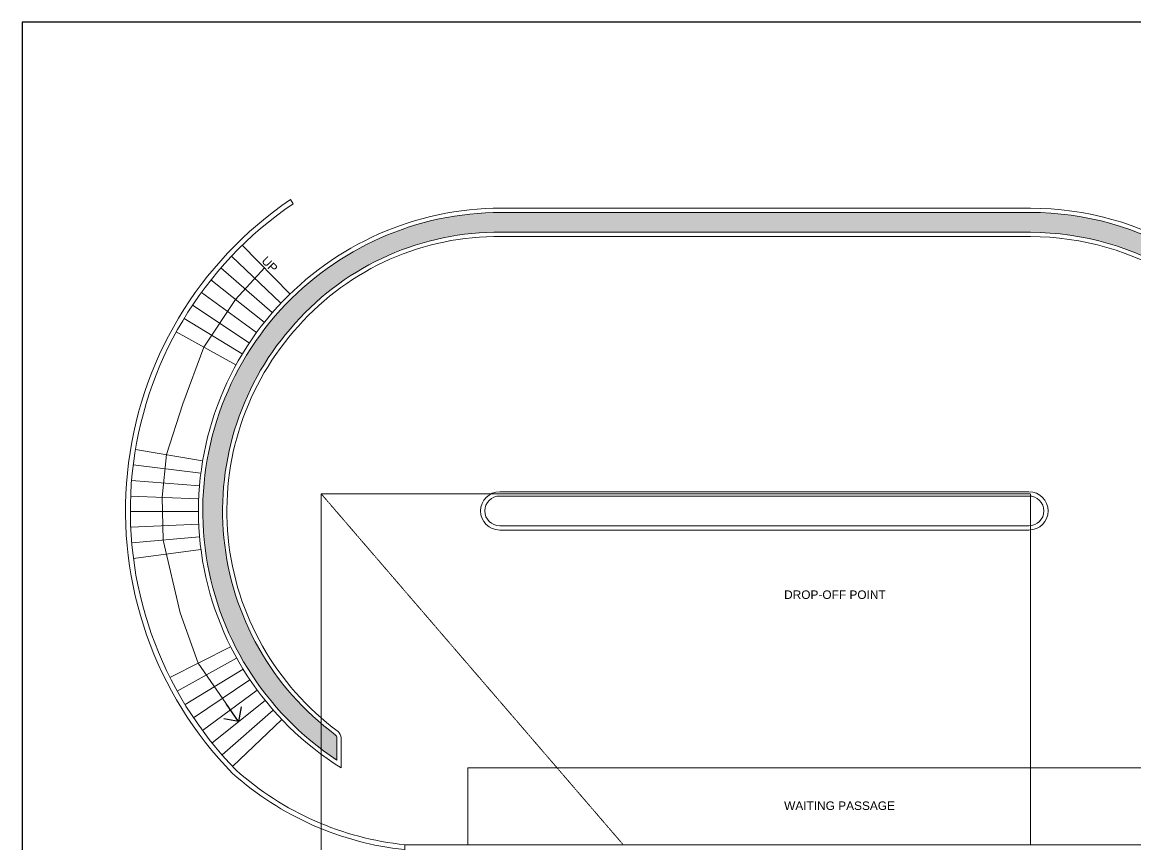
# Model space of a CAD drawing. Header units: millimetres. Extents: x 149548 to 2069915, y -1587483 to -1219800.
# Drawn here: x 1813602 to 1839794, y -1363664 to -1344327 of the extents above; entities that cross this region are included whole.
import ezdxf

# ---------------------------------------------------------------- set-up
doc = ezdxf.new("R2010")
doc.units = ezdxf.units.MM
doc.header["$MEASUREMENT"] = 0
doc.linetypes.add('DASHED', pattern=[0.75, 0.5, -0.25])
for name, color, linetype, lineweight in [('BRICK WALL_MOFA', 8, 'Continuous', 30), ('ELEV_09_MOFA', 37, 'Continuous', 9), ('ELEV_15_MOFA', 31, 'Continuous', 15), ('ELEV_20_MOFA', 51, 'Continuous', 20), ('NEW BLOCK WORK', 126, 'Continuous', 30), ('STAIRS_MOFA', 1, 'Continuous', 13), ('TEXT_MOFA', 222, 'Continuous', 18)]:
    doc.layers.add(name, color=color, linetype=linetype, lineweight=lineweight)
doc.layers.add('DECK_MOFA', color=7, linetype='Continuous', lineweight=5, true_color=0x5a5148)
doc.layers.add('HATCH SOLID_MOFA', color=7, linetype='Continuous', lineweight=5, true_color=0x9c9c9c)
doc.styles.add('1-100', font='arial.ttf', dxfattribs={"height": 400})
doc.styles.get("Standard").update_dxf_attribs({"font": 'arial.ttf'})
doc.dimstyles.new('DIM 1-100 1', dxfattribs={"dimtxt": 200, "dimasz": 100, "dimexe": 50, "dimexo": 50, "dimgap": 50, "dimtad": 1, "dimdec": 1, "dimrnd": 5, "dimzin": 0, "dimdsep": 46, "dimtxsty": 'Standard', "dimblk": 'ARCHTICK', "dimcen": 100, "dimdle": 100, "dimclrd": 256, "dimclre": 256, "dimclrt": 256, "dimadec": 0, "dimazin": 0, "dimtfac": 1, "dimtdec": 1, "dimtix": 1, "dimtofl": 0, "dimtmove": 1, "dimatfit": 3, "dimldrblk": 'OPEN90', "dimfxl": 1, "dimtolj": 1, "dimtzin": 0, "dimlwd": -1, "dimlwe": -1, "dimarcsym": 0})

# ---------------------------------------------------------------- blocks, each defined once
blk = doc.blocks.new('zw$3DFD')
at = {"layer": 'ELEV_15_MOFA'}
for points in [[(27159.99999999977, 7200), (26014.59971643356, 7200, -0.2879678354642352), (20519.93371880404, 10650.72734991345, 0.2879678686829879), (14709.99999999977, 14299.44725269009), (2260.000000059837, 14299.44725269009, 0.217670649161804), (-2506.776752203936, 12194.59850369231, 0.4445922048829772), (-1574.116084946087, 2662.728266013088, -0.1892021248609223), (-1500, 2511.807261012262), (-1500, 1806.783931707731, -0.4687294290726922), (-3000.000000000466, 12643.58742696303, -0.2109741779669015), (2260.000000053318, 14966.42554485495), (14709.9999999993, 14966.42554485495, -0.2774611029573055), (20994.67782726907, 11189.79110403056, 0.2773857144992147), (25586.55985362804, 8430.000000001164), (27159.99999999977, 8430)], [(27159.99999999977, 7300), (26014.59971643402, 7300, -0.2879678440005456), (20610.01012840471, 10694.1582195044, 0.2879678440005458), (14710.00039570709, 14399.44725269009), (2260.639284823323, 14399.44725269009, 0.217617762656353), (-2581.112571765436, 12261.49089108314, 0.444290937923951), (-1638.342369535239, 2585.85278018727, -0.1733573868951899), (-1600, 2507.093551071594), (-1600, 1989.55097781471, -0.4608666780628957), (-2926.092229256639, 12576.2254092996, -0.2109741779665577), (2260.000000044005, 14866.42554485495), (14710.01026704744, 14866.42554485495, -0.2774529236158365), (20906.26408090559, 11143.06785782147, 0.2773974410971113), (25586.55985362758, 8330.000000001164), (27159.99999999977, 8330)]]:
    blk.add_lwpolyline(points, format="xyb", dxfattribs=at)
for points in [[(14678.0896170612, 7399.447251784848), (2228.089617115213, 7399.447252690094, -1), (2228.089617115213, 8299.447252690094), (14678.0896170612, 8299.447252690094, -1)], [(2228.089617115213, 7499.447252690094, -0.9999999999999999), (2228.089617115213, 8199.447252690094), (14678.0896170612, 8199.447252690094, -0.9999999999999999), (14678.0896170612, 7499.447251784848)]]:
    blk.add_lwpolyline(points, format="xyb", close=True, dxfattribs=at)
blk = doc.blocks.new('_ArchTick')
at = {"color": 0, "linetype": 'ByBlock', "const_width": 0.15}
blk.add_lwpolyline([(-0.5, -0.5), (0.5, 0.5)], dxfattribs=at)
blk = doc.blocks.new('_Open90')
at = {"color": 0, "linetype": 'ByBlock', "lineweight": -2}
for p, q in [((0, 0), (-1, 0)), ((-0.5, 0.5), (0, 0)), ((0, 0), (-0.5, -0.5))]:
    blk.add_line(p, q, dxfattribs=at)
blk = doc.blocks.new('STRS 4_03')
at = {"layer": 'STAIRS_MOFA'}
for p, q in [((169.7915795680601, 12945.9245384332), (-947.0683385282755, 14092.17535486096)), ((-40.60215130273718, 12732.12240644498), (-1204.761172888102, 13830.27887648041)), ((-241.8002963259351, 12509.64407376933), (-1451.188719986705, 13557.75580167875)), ((-433.4453966931906, 12278.88466948329), (-1685.913179404335, 13275.09029189812)), ((-615.1969550766516, 12040.25403620885), (-1908.517542295041, 12982.78452751762)), ((-786.7320407181978, 11794.17600285634), (-2118.606332241325, 12681.35781568394)), ((-947.745863375836, 11541.08763250487), (-2315.806307852385, 12371.34566771577)), ((-1097.952315117582, 11281.43844674784), (-2499.767125859391, 12053.29884772538)), ((-1882.741570472484, 9025.459626534488), (-3460.812748580589, 9290.00425171433)), ((-1926.113516145851, 8728.637239699368), (-3513.90800045291, 8926.443725120625)), ((-1956.938989314134, 8430.249857781571), (-3551.635560674127, 8560.968700709636)), ((-1992.794583590701, 8131.526764065493), (-3573.92840288335, 8194.228477316326)), ((-1983.412099113688, 7830.895610024454), (-3580.74692186655, 7826.874601514079)), ((-1973.699704644969, 7531.006904493785), (-3572.079003919614, 7459.559710083297)), ((-1954.014541875455, 7231.674168454367), (-3547.940048368415, 7092.936370547046)), ((-1921.732722436311, 6933.435902251629), (-3508.372940210742, 6727.655921821948)), ((-1221.501371609978, 4649.677195459371), (-2650.533934686449, 3930.600692854263)), ((-1081.059284009039, 4384.593741504941), (-2478.502406493062, 3605.946237200755)), ((-929.5704247117974, 4125.663523903), (-2292.942676629638, 3288.829619974713)), ((-767.3038663418265, 3873.346663340693), (-2094.18440843327, 2979.814227005467)), ((-594.547838385799, 3628.091536023538), (-1882.580713617965, 2679.449051578646)), ((-411.6092154934304, 3390.33397629275), (-1658.507524937624, 2388.267719102209)), ((-218.8129725857871, 3160.496501500136), (-1422.362928309012, 2106.787539069308)), ((-16.50160773249809, 2938.987560512498), (-1174.566455578315, 1835.508586014621))]:
    blk.add_line(p, q, dxfattribs=at)
blk.add_lwpolyline([(2879.156628150376, -5.496944434242323, -0.1580591105623206), (-1091.144344578148, 1749.158467911417, -0.4679398452102969), (249.1938490519533, 15067.04801624932), (184.721262349165, 15162.27556249464, 0.4678762651292949), (-1174.588827885105, 1670.004380337079, 0.1563204399848105), (2868.413410071982, -120.4969444344752)], format="xyb", dxfattribs=at)
at = {"layer": 'TEXT_MOFA', "insert": (-367.3654433088377, 13849.08294510539), "char_height": 200, "attachment_point": 1, "rotation": 314.2559445983412, "style": '1-100'}
blk.add_mtext_dynamic_manual_height_columns('UP', width=386.6787292337976, gutter_width=750, heights=[0], dxfattribs=at)
at = {"layer": 'TEXT_MOFA'}
blk.add_leader([(-1035.058370215585, 2889.300847697537), (-1987.27052644256, 4264.348953201785), (-2406.19125826261, 5449.604639303638), (-2808.236844466068, 7157.321307732607), (-2832.011547348462, 8164.806895560352), (-2728.530926024658, 9167.24602447974), (-2342.833245732938, 10365.49167560472), (-1849.345823194133, 11695.16705768241), (-1104.814815834281, 12812.88801815163), (-428.9037435158389, 13560.37492004002)], dimstyle='DIM 1-100 1', override={"dimasz": 500}, dxfattribs=at)

msp = doc.modelspace()

# ---------------------------------------------------------------- hatches: boundary and pattern name
at = {"layer": 'HATCH SOLID_MOFA', "true_color": 0xcce5b2, "transparency": 33554495}
h = msp.add_hatch(color=254, dxfattribs=at)
h.dxf.hatch_style = 1
edge = h.paths.add_edge_path()
edge.add_line((1821003.672265282, -1361675.266725506), (1821003.672265282, -1361157.724152249))
edge.add_arc((1820874.335173516, -1361171.976625813), 130.1200073359576, 6.288412963041091, 45.62802067362707)
edge.add_arc((1824863.672097999, -1355815.370467006), 6549.99988736243, 197.7076524113592, 233.4754791407664, ccw=False)
edge.add_arc((1824902.902804364, -1355816.598413727), 6587.011414965305, 120.045373058038, 197.5936855925393, ccw=False)
edge.add_arc((1824783.212587161, -1355633.156254182), 6368.302213439842, 91.87813616646639, 119.93956359999919, ccw=False)
edge.add_line((1824574.499188418, -1349268.275124193), (1837314.525237651, -1349265.370450631))
edge.add_arc((1837316.018068618, -1355812.992754361), 6547.622473909866, 25.728139880100002, 90.0130632019497, ccw=False)
edge.add_arc((1848638.416508171, -1350349.096509296), 6024.208111088186, 205.7961997376265, 265.8666897092804)
edge.add_line((1848204.207740823, -1356357.635941809), (1849764.524841944, -1356371.999464832))
edge.add_line((1849764.524841944, -1356371.999464832), (1849764.524841944, -1355334.817703321))
edge.add_line((1849764.524841944, -1355334.817703321), (1848031.902021643, -1355332.426680615))
edge.add_arc((1848191.084695575, -1350034.81770332), 5299.999999999451, 230.3789527198624, 268.27889298782964, ccw=False)
edge.add_arc((1848191.084695569, -1350034.817703324), 5299.999999993162, 207.9844866244099, 230.3789527198826, ccw=False)
edge.add_arc((1837315.98069179, -1355813.436613806), 7015.044604294874, 27.98448662444833, 44.05003841727783)
edge.add_arc((1837315.980691806, -1355813.436613797), 7015.044604277269, 44.0500384173164, 63.30497197663755)
edge.add_arc((1837310.278925143, -1355829.288432009), 7031.768545426923, 63.32149049503437, 90.90247623224478)
edge.add_line((1837199.524841106, -1348798.392158466), (1824821.899827841, -1348798.516496316))
edge.add_arc((1824863.672265326, -1355815.370450608), 7016.978292142363, 90.34108677622814, 130.8561624655245)
edge.add_arc((1824959.573156129, -1355861.615302768), 7114.816174921995, 131.1966736843214, 177.3151981496331)
edge.add_arc((1824789.059323171, -1355853.619404671), 6944.11496925434, 177.3151981496337, 236.9670263055328)

# ---------------------------------------------------------------- linework, layer by layer
at = {"layer": 'DECK_MOFA'}
msp.add_lwpolyline([(1829814.524841944, -1363665.370450629), (1824081.744086887, -1363665.370449727), (1824081.744086887, -1361853.303786398), (1843198.705550857, -1361853.303786398), (1843198.705550857, -1363665.370449727), (1829814.524841944, -1363665.370450629)], dxfattribs=at)
at = {"layer": 'ELEV_09_MOFA', "linetype": 'DASHED'}
msp.add_line((1827738.248336626, -1363664.231539795), (1820634.524841991, -1355414.81770332), dxfattribs=at)
msp.add_lwpolyline([(1837314.524842046, -1363665.370450123), (1822604.524841991, -1363663.620984043), (1822604.39989019, -1371883.370451391), (1820634.524841991, -1371883.370451391), (1820634.524841991, -1363665.370450123), (1820634.524841991, -1355414.81770332), (1837314.524842046, -1355414.81770332)], close=True, dxfattribs=at)
at = {"layer": 'NEW BLOCK WORK'}
msp.add_lwpolyline([(1813602.200077706, -1411021.049926906), (1911767.144229606, -1411021.049926906), (1911767.144229606, -1344327.067846148), (1813602.200077706, -1344327.067846148)], close=True, dxfattribs=at)

# ---------------------------------------------------------------- block references
at = {"layer": 'BRICK WALL_MOFA', "color": 3}
msp.add_blockref('STRS 4_03', (1819725.368187247, -1363659.873506195), dxfattribs=at)
at = {"layer": 'ELEV_20_MOFA'}
msp.add_blockref('zw$3DFD', (1822604.524841944, -1363664.817703321), dxfattribs=at)

# ---------------------------------------------------------------- texts
at = {"layer": 'TEXT_MOFA', "style": '1-100'}
for s, p in [('DROP-OFF POINT', (1831522.642224543, -1357885.571880116)), ('WAITING PASSAGE', (1831522.642224543, -1362847.020800009))]:
    msp.add_text(s, height=200, dxfattribs=at).set_placement(p)

doc.saveas('drawing.dxf')
